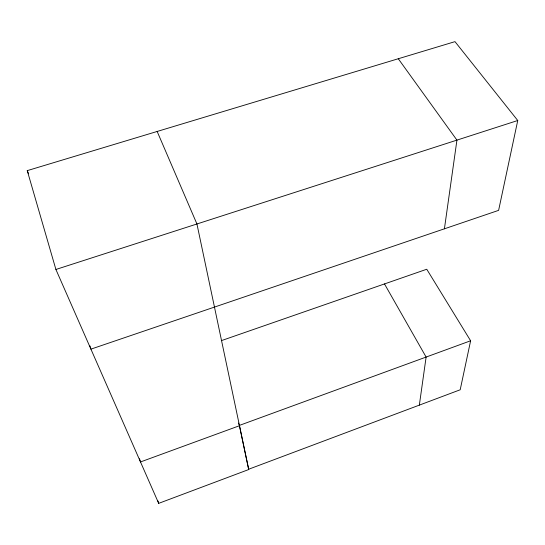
<?xml version="1.0" encoding="UTF-8"?>
<svg xmlns="http://www.w3.org/2000/svg" width="545" height="545" viewBox="0 0 545 545"><rect width="100%" height="100%" fill="white"/><g stroke="black" fill="none" stroke-linecap="round" stroke-linejoin="round"><path stroke-width="0.82" d="M419.343 405.126L426.115 357.064L384.491 283.931M444.413 228.811L456.935 140.126L398.279 58.744M470.614 340.775L460.198 389.777L248.629 469.245L239.378 425.413L470.614 340.775L426.749 269.244L221.352 340.645M157.158 131.454L196.936 223.981L248.738 469.531L158.69 503.355L55.903 269.468L27.25 170.633L454.986 41.645L517.75 120.506L498.614 210.363L90.92 349.141L89.945 345.905M55.903 269.468L517.75 120.506M27.25 170.633L28.565 173.766M238.444 423.063L239.493 425.713L140.501 461.956L139.493 458.733M157.927 500.937L158.69 503.355"/></g></svg>
